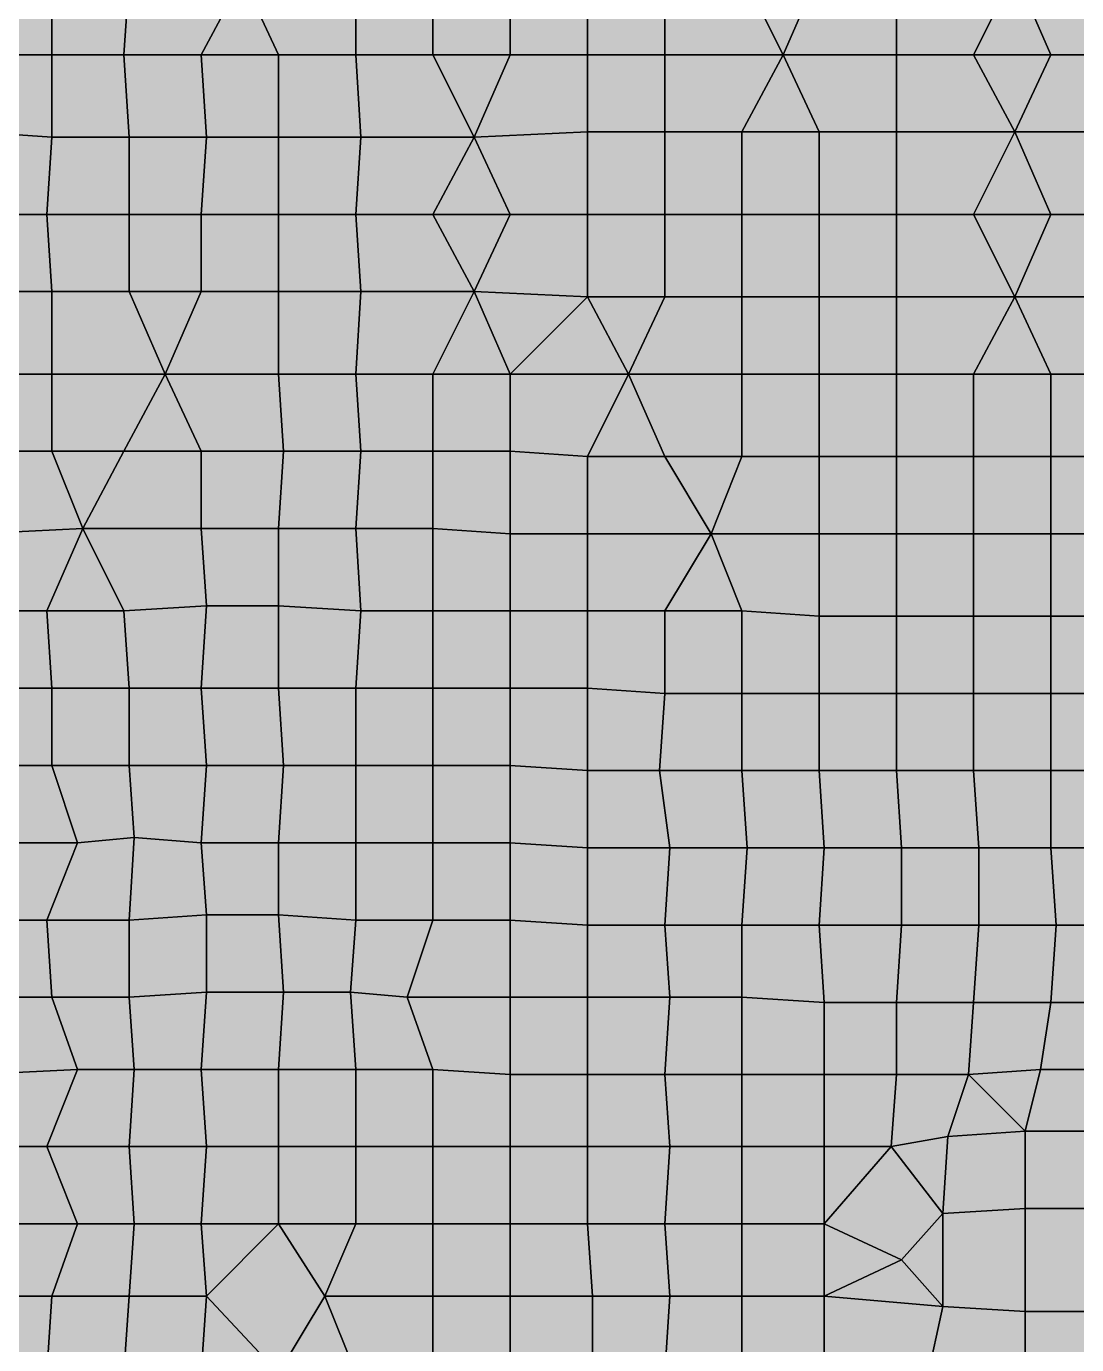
# Model space of a CAD drawing. Header units: metres. Extents: x -7480 to 79269, y -9100 to 45880.
# Drawn here: x 27761 to 31840, y 15911 to 21030 of the extents above; entities that cross this region are included whole.
import ezdxf

# ---------------------------------------------------------------- set-up
doc = ezdxf.new("R2010")
doc.units = ezdxf.units.M
for name, color, linetype in [('COLOR_1', 1, 'Continuous'), ('COLOR_181', 181, 'Continuous'), ('COLOR_3', 3, 'Continuous'), ('COLOR_5', 5, 'Continuous')]:
    doc.layers.add(name, color=color, linetype=linetype)

msp = doc.modelspace()

# ---------------------------------------------------------------- hatches: boundary and pattern name
at = {"layer": 'COLOR_1'}
for points in [[(31440, 18140), (31460, 17840), (31740, 17840), (31740, 18140)], [(31740, 17840), (32040, 17840), (32060, 18140), (31740, 18140)], [(30240, 17540), (30540, 17540), (30560, 17840), (30260, 17840)], [(30840, 17540), (31160, 17540), (31160, 17840), (30860, 17840)], [(31160, 17540), (31460, 17540), (31460, 17840), (31160, 17840)], [(31460, 17540), (31760, 17540), (31740, 17840), (31460, 17840)], [(31740, 17840), (31760, 17540), (32040, 17540), (32040, 17840)], [(30840, 17540), (30860, 17240), (31140, 17240), (31160, 17540)], [(31140, 17240), (31440, 17240), (31460, 17540), (31160, 17540)], [(31440, 17240), (31740, 17240), (31760, 17540), (31460, 17540)], [(30540, 16960), (30860, 16960), (30860, 17240), (30540, 17260)], [(30860, 16960), (31140, 16960), (31140, 17240), (30860, 17240)], [(31140, 16960), (31420, 16960), (31440, 17240), (31140, 17240)], [(31420, 16960), (31700, 16980), (31740, 17240), (31440, 17240)], [(31700, 16980), (31980, 16980), (32040, 17240), (31740, 17240)], [(30860, 16680), (31120, 16680), (31140, 16960), (30860, 16960)], [(31320, 16060), (31640, 16040), (31640, 16440), (31320, 16420)], [(31160, 16240), (31320, 16060), (31320, 16420)], [(30860, 16100), (31320, 16060), (31160, 16240)]]:
    msp.add_hatch(color=256, dxfattribs=at).paths.add_polyline_path(points)
at = {"layer": 'COLOR_181'}
for points in [[(27560, 20920), (27860, 20920), (27860, 21220), (27560, 21220)], [(27860, 20920), (28140, 20920), (28160, 21220), (27860, 21220)], [(28140, 20920), (28440, 20920), (28600, 21220), (28160, 21220)], [(28440, 20920), (28740, 20920), (28600, 21220)], [(28600, 21220), (28740, 20920), (29040, 20920), (29040, 21220)], [(29040, 20920), (29340, 20920), (29340, 21220), (29040, 21220)], [(29340, 20920), (29640, 20920), (29640, 21220), (29340, 21220)], [(29640, 20920), (29940, 20920), (29940, 21220), (29640, 21220)], [(29940, 20920), (30240, 20920), (30240, 21240), (29940, 21220)], [(30240, 20920), (30700, 20920), (30540, 21240), (30240, 21240)], [(30540, 21240), (30700, 20920), (30840, 21240)], [(30700, 20920), (31140, 20920), (31140, 21240), (30840, 21240)], [(31140, 20920), (31440, 20920), (31600, 21240), (31140, 21240)], [(31440, 20920), (31740, 20920), (31600, 21240)], [(31600, 21240), (31740, 20920), (32040, 20920), (32040, 21240)], [(27560, 20620), (27860, 20600), (27860, 20920), (27560, 20920)], [(27860, 20600), (28160, 20600), (28140, 20920), (27860, 20920)], [(28140, 20920), (28160, 20600), (28460, 20600), (28440, 20920)], [(28440, 20920), (28460, 20600), (28740, 20600), (28740, 20920)], [(28740, 20600), (29060, 20600), (29040, 20920), (28740, 20920)], [(29040, 20920), (29060, 20600), (29500, 20600), (29340, 20920)], [(29340, 20920), (29500, 20600), (29640, 20920)], [(29500, 20600), (29940, 20620), (29940, 20920), (29640, 20920)], [(29940, 20620), (30240, 20620), (30240, 20920), (29940, 20920)], [(30240, 20620), (30540, 20620), (30700, 20920), (30240, 20920)], [(30540, 20620), (30840, 20620), (30700, 20920)], [(30700, 20920), (30840, 20620), (31140, 20620), (31140, 20920)], [(31140, 20620), (31600, 20620), (31440, 20920), (31140, 20920)], [(31440, 20920), (31600, 20620), (31740, 20920)], [(31600, 20620), (32040, 20620), (32040, 20920), (31740, 20920)], [(27400, 20300), (27840, 20300), (27860, 20600), (27560, 20620)], [(27840, 20300), (28160, 20300), (28160, 20600), (27860, 20600)], [(28160, 20300), (28440, 20300), (28460, 20600), (28160, 20600)], [(28440, 20300), (28740, 20300), (28740, 20600), (28460, 20600)], [(28740, 20300), (29040, 20300), (29060, 20600), (28740, 20600)], [(29040, 20300), (29340, 20300), (29500, 20600), (29060, 20600)], [(29340, 20300), (29640, 20300), (29500, 20600)], [(29500, 20600), (29640, 20300), (29940, 20300), (29940, 20620)], [(29940, 20300), (30240, 20300), (30240, 20620), (29940, 20620)], [(30240, 20300), (30540, 20300), (30540, 20620), (30240, 20620)], [(30540, 20300), (30840, 20300), (30840, 20620), (30540, 20620)], [(30840, 20300), (31140, 20300), (31140, 20620), (30840, 20620)], [(31140, 20300), (31440, 20300), (31600, 20620), (31140, 20620)], [(31440, 20300), (31740, 20300), (31600, 20620)], [(31600, 20620), (31740, 20300), (32040, 20300), (32040, 20620)], [(27400, 20300), (27560, 20000), (27860, 20000), (27840, 20300)], [(27840, 20300), (27860, 20000), (28160, 20000), (28160, 20300)], [(28160, 20000), (28440, 20000), (28440, 20300), (28160, 20300)], [(28440, 20000), (28740, 20000), (28740, 20300), (28440, 20300)], [(28740, 20000), (29060, 20000), (29040, 20300), (28740, 20300)], [(29040, 20300), (29060, 20000), (29500, 20000), (29340, 20300)], [(29340, 20300), (29500, 20000), (29640, 20300)], [(29500, 20000), (29940, 19980), (29940, 20300), (29640, 20300)], [(29940, 19980), (30240, 19980), (30240, 20300), (29940, 20300)], [(30240, 19980), (30540, 19980), (30540, 20300), (30240, 20300)], [(30540, 19980), (30840, 19980), (30840, 20300), (30540, 20300)], [(30840, 19980), (31140, 19980), (31140, 20300), (30840, 20300)], [(31140, 19980), (31600, 19980), (31440, 20300), (31140, 20300)], [(31440, 20300), (31600, 19980), (31740, 20300)], [(31600, 19980), (32040, 19980), (32040, 20300), (31740, 20300)], [(27560, 19680), (27860, 19680), (27860, 20000), (27560, 20000)], [(27860, 19680), (28300, 19680), (28160, 20000), (27860, 20000)], [(28160, 20000), (28300, 19680), (28440, 20000)], [(28300, 19680), (28740, 19680), (28740, 20000), (28440, 20000)], [(28740, 19680), (29040, 19680), (29060, 20000), (28740, 20000)], [(29040, 19680), (29340, 19680), (29500, 20000), (29060, 20000)], [(29340, 19680), (29640, 19680), (29500, 20000)], [(29500, 20000), (29640, 19680), (29940, 19980)], [(29640, 19680), (30100, 19680), (29940, 19980)], [(29940, 19980), (30100, 19680), (30240, 19980)], [(30100, 19680), (30540, 19680), (30540, 19980), (30240, 19980)], [(30540, 19680), (30840, 19680), (30840, 19980), (30540, 19980)], [(30840, 19680), (31140, 19680), (31140, 19980), (30840, 19980)], [(31140, 19680), (31440, 19680), (31600, 19980), (31140, 19980)], [(31440, 19680), (31740, 19680), (31600, 19980)], [(31600, 19980), (31740, 19680), (32040, 19680), (32040, 19980)], [(27540, 19380), (27860, 19380), (27860, 19680), (27560, 19680)], [(27860, 19380), (28140, 19380), (28300, 19680), (27860, 19680)], [(28140, 19380), (28440, 19380), (28300, 19680)], [(28300, 19680), (28440, 19380), (28760, 19380), (28740, 19680)], [(28740, 19680), (28760, 19380), (29060, 19380), (29040, 19680)], [(29040, 19680), (29060, 19380), (29340, 19380), (29340, 19680)], [(29340, 19380), (29640, 19380), (29640, 19680), (29340, 19680)], [(29640, 19380), (29940, 19360), (30100, 19680), (29640, 19680)], [(29940, 19360), (30240, 19360), (30100, 19680)], [(30100, 19680), (30240, 19360), (30540, 19360), (30540, 19680)], [(30540, 19360), (30840, 19360), (30840, 19680), (30540, 19680)], [(30840, 19360), (31140, 19360), (31140, 19680), (30840, 19680)], [(31140, 19360), (31440, 19360), (31440, 19680), (31140, 19680)], [(31440, 19360), (31740, 19360), (31740, 19680), (31440, 19680)], [(31740, 19360), (32040, 19360), (32040, 19680), (31740, 19680)], [(27540, 19380), (27560, 19060), (27980, 19080), (27860, 19380)], [(27860, 19380), (27980, 19080), (28140, 19380)], [(27980, 19080), (28440, 19080), (28440, 19380), (28140, 19380)], [(28440, 19080), (28740, 19080), (28760, 19380), (28440, 19380)], [(28740, 19080), (29040, 19080), (29060, 19380), (28760, 19380)], [(29040, 19080), (29340, 19080), (29340, 19380), (29060, 19380)], [(29340, 19080), (29640, 19060), (29640, 19380), (29340, 19380)], [(29640, 19060), (29940, 19060), (29940, 19360), (29640, 19380)], [(29940, 19060), (30420, 19060), (30240, 19360), (29940, 19360)], [(30240, 19360), (30420, 19060), (30540, 19360)], [(30420, 19060), (30840, 19060), (30840, 19360), (30540, 19360)], [(30840, 19060), (31140, 19060), (31140, 19360), (30840, 19360)], [(31140, 19060), (31440, 19060), (31440, 19360), (31140, 19360)], [(31440, 19060), (31740, 19060), (31740, 19360), (31440, 19360)], [(31740, 19060), (32040, 19060), (32040, 19360), (31740, 19360)], [(27540, 18760), (27840, 18760), (27980, 19080), (27560, 19060)], [(27840, 18760), (28140, 18760), (27980, 19080)], [(27980, 19080), (28140, 18760), (28460, 18780), (28440, 19080)], [(28440, 19080), (28460, 18780), (28740, 18780), (28740, 19080)], [(28740, 18780), (29060, 18760), (29040, 19080), (28740, 19080)], [(29040, 19080), (29060, 18760), (29340, 18760), (29340, 19080)], [(29340, 18760), (29640, 18760), (29640, 19060), (29340, 19080)], [(29640, 18760), (29940, 18760), (29940, 19060), (29640, 19060)], [(29940, 18760), (30240, 18760), (30420, 19060), (29940, 19060)], [(30240, 18760), (30540, 18760), (30420, 19060)], [(30420, 19060), (30540, 18760), (30840, 18740), (30840, 19060)], [(30840, 18740), (31140, 18740), (31140, 19060), (30840, 19060)], [(31140, 18740), (31440, 18740), (31440, 19060), (31140, 19060)], [(31440, 18740), (31740, 18740), (31740, 19060), (31440, 19060)], [(31740, 18740), (32040, 18740), (32040, 19060), (31740, 19060)], [(27540, 18760), (27560, 18460), (27860, 18460), (27840, 18760)], [(27840, 18760), (27860, 18460), (28160, 18460), (28140, 18760)], [(28140, 18760), (28160, 18460), (28440, 18460), (28460, 18780)], [(28440, 18460), (28740, 18460), (28740, 18780), (28460, 18780)], [(28740, 18460), (29040, 18460), (29060, 18760), (28740, 18780)], [(29040, 18460), (29340, 18460), (29340, 18760), (29060, 18760)], [(29340, 18460), (29640, 18460), (29640, 18760), (29340, 18760)], [(29640, 18460), (29940, 18460), (29940, 18760), (29640, 18760)], [(29940, 18460), (30240, 18440), (30240, 18760), (29940, 18760)], [(30240, 18440), (30540, 18440), (30540, 18760), (30240, 18760)], [(30540, 18440), (30840, 18440), (30840, 18740), (30540, 18760)], [(30840, 18440), (31140, 18440), (31140, 18740), (30840, 18740)], [(31140, 18440), (31440, 18440), (31440, 18740), (31140, 18740)], [(31440, 18440), (31740, 18440), (31740, 18740), (31440, 18740)], [(31740, 18440), (32040, 18440), (32040, 18740), (31740, 18740)], [(27540, 18160), (27860, 18160), (27860, 18460), (27560, 18460)], [(27860, 18160), (28160, 18160), (28160, 18460), (27860, 18460)], [(28160, 18160), (28460, 18160), (28440, 18460), (28160, 18460)], [(28440, 18460), (28460, 18160), (28760, 18160), (28740, 18460)], [(28740, 18460), (28760, 18160), (29040, 18160), (29040, 18460)], [(29040, 18160), (29340, 18160), (29340, 18460), (29040, 18460)], [(29340, 18160), (29640, 18160), (29640, 18460), (29340, 18460)], [(29640, 18160), (29940, 18140), (29940, 18460), (29640, 18460)], [(29940, 18140), (30220, 18140), (30240, 18440), (29940, 18460)], [(30220, 18140), (30540, 18140), (30540, 18440), (30240, 18440)], [(30540, 18140), (30840, 18140), (30840, 18440), (30540, 18440)], [(30840, 18140), (31140, 18140), (31140, 18440), (30840, 18440)], [(31140, 18140), (31440, 18140), (31440, 18440), (31140, 18440)], [(31440, 18140), (31740, 18140), (31740, 18440), (31440, 18440)], [(31740, 18140), (32060, 18140), (32040, 18440), (31740, 18440)], [(27540, 18160), (27560, 17860), (27960, 17860), (27860, 18160)], [(27860, 18160), (27960, 17860), (28180, 17880), (28160, 18160)], [(28160, 18160), (28180, 17880), (28440, 17860), (28460, 18160)], [(28440, 17860), (28740, 17860), (28760, 18160), (28460, 18160)], [(28740, 17860), (29040, 17860), (29040, 18160), (28760, 18160)], [(29040, 17860), (29340, 17860), (29340, 18160), (29040, 18160)], [(29340, 17860), (29640, 17860), (29640, 18160), (29340, 18160)], [(29640, 17860), (29940, 17840), (29940, 18140), (29640, 18160)], [(29940, 17840), (30260, 17840), (30220, 18140), (29940, 18140)], [(30220, 18140), (30260, 17840), (30560, 17840), (30540, 18140)], [(30540, 18140), (30560, 17840), (30860, 17840), (30840, 18140)], [(30840, 18140), (30860, 17840), (31160, 17840), (31140, 18140)], [(31140, 18140), (31160, 17840), (31460, 17840), (31440, 18140)], [(27840, 17560), (28160, 17560), (28180, 17880), (27960, 17860)], [(28160, 17560), (28460, 17580), (28440, 17860), (28180, 17880)], [(27560, 17560), (27840, 17560), (27960, 17860), (27560, 17860)], [(28440, 17860), (28460, 17580), (28740, 17580), (28740, 17860)], [(28740, 17580), (29040, 17560), (29040, 17860), (28740, 17860)], [(29040, 17560), (29340, 17560), (29340, 17860), (29040, 17860)], [(29340, 17560), (29640, 17560), (29640, 17860), (29340, 17860)], [(29640, 17560), (29940, 17540), (29940, 17840), (29640, 17860)], [(29940, 17540), (30240, 17540), (30260, 17840), (29940, 17840)], [(27560, 17260), (27860, 17260), (27840, 17560), (27560, 17560)], [(27840, 17560), (27860, 17260), (28160, 17260), (28160, 17560)], [(28160, 17260), (28460, 17280), (28460, 17580), (28160, 17560)], [(28460, 17280), (28760, 17280), (28740, 17580), (28460, 17580)], [(28740, 17580), (28760, 17280), (29020, 17280), (29040, 17560)], [(29020, 17280), (29240, 17260), (29340, 17560), (29040, 17560)], [(29240, 17260), (29640, 17260), (29640, 17560), (29340, 17560)], [(29640, 17260), (29940, 17260), (29940, 17540), (29640, 17560)], [(29940, 17260), (30260, 17260), (30240, 17540), (29940, 17540)], [(30240, 17540), (30260, 17260), (30540, 17260), (30540, 17540)], [(31740, 17240), (32040, 17240), (32040, 17540), (31760, 17540)], [(27560, 16960), (27960, 16980), (27860, 17260), (27560, 17260)], [(27860, 17260), (27960, 16980), (28180, 16980), (28160, 17260)], [(28160, 17260), (28180, 16980), (28440, 16980), (28460, 17280)], [(28440, 16980), (28740, 16980), (28760, 17280), (28460, 17280)], [(28740, 16980), (29040, 16980), (29020, 17280), (28760, 17280)], [(29020, 17280), (29040, 16980), (29340, 16980), (29240, 17260)], [(29240, 17260), (29340, 16980), (29640, 16960), (29640, 17260)], [(29640, 16960), (29940, 16960), (29940, 17260), (29640, 17260)], [(29940, 16960), (30240, 16960), (30260, 17260), (29940, 17260)], [(30240, 16960), (30540, 16960), (30540, 17260), (30260, 17260)], [(27560, 16680), (27840, 16680), (27960, 16980), (27560, 16960)], [(27840, 16680), (28160, 16680), (28180, 16980), (27960, 16980)], [(28160, 16680), (28460, 16680), (28440, 16980), (28180, 16980)], [(28440, 16980), (28460, 16680), (28740, 16680), (28740, 16980)], [(28740, 16680), (29040, 16680), (29040, 16980), (28740, 16980)], [(29040, 16680), (29340, 16680), (29340, 16980), (29040, 16980)], [(29340, 16680), (29640, 16680), (29640, 16960), (29340, 16980)], [(29640, 16680), (29940, 16680), (29940, 16960), (29640, 16960)], [(29940, 16680), (30260, 16680), (30240, 16960), (29940, 16960)], [(30240, 16960), (30260, 16680), (30540, 16680), (30540, 16960)], [(27560, 16380), (27960, 16380), (27840, 16680), (27560, 16680)], [(27840, 16680), (27960, 16380), (28180, 16380), (28160, 16680)], [(28160, 16680), (28180, 16380), (28440, 16380), (28460, 16680)], [(28440, 16380), (28740, 16380), (28740, 16680), (28460, 16680)], [(28740, 16380), (29040, 16380), (29040, 16680), (28740, 16680)], [(29040, 16380), (29340, 16380), (29340, 16680), (29040, 16680)], [(29340, 16380), (29640, 16380), (29640, 16680), (29340, 16680)], [(29640, 16380), (29940, 16380), (29940, 16680), (29640, 16680)], [(29940, 16380), (30240, 16380), (30260, 16680), (29940, 16680)], [(30240, 16380), (30540, 16380), (30540, 16680), (30260, 16680)], [(31640, 16040), (31920, 16040), (31920, 16440), (31640, 16440)], [(27540, 16100), (27860, 16100), (27960, 16380), (27560, 16380)], [(27860, 16100), (28160, 16100), (28180, 16380), (27960, 16380)], [(28160, 16100), (28460, 16100), (28440, 16380), (28180, 16380)], [(28440, 16380), (28460, 16100), (28740, 16380)], [(28460, 16100), (28740, 15800), (28920, 16100), (28740, 16380)], [(28740, 16380), (28920, 16100), (29040, 16380)], [(28920, 16100), (29340, 16100), (29340, 16380), (29040, 16380)], [(29340, 16100), (29640, 16100), (29640, 16380), (29340, 16380)], [(29640, 16100), (29960, 16100), (29940, 16380), (29640, 16380)], [(29940, 16380), (29960, 16100), (30260, 16100), (30240, 16380)], [(30240, 16380), (30260, 16100), (30540, 16100), (30540, 16380)], [(27540, 15800), (27840, 15800), (27860, 16100), (27540, 16100)], [(27840, 15800), (28140, 15800), (28160, 16100), (27860, 16100)], [(28140, 15800), (28440, 15800), (28460, 16100), (28160, 16100)], [(28440, 15800), (28740, 15800), (28460, 16100)], [(28740, 15800), (29040, 15800), (28920, 16100)], [(28920, 16100), (29040, 15800), (29340, 15800), (29340, 16100)], [(29340, 15800), (29640, 15800), (29640, 16100), (29340, 16100)], [(29640, 15800), (29960, 15800), (29960, 16100), (29640, 16100)], [(29960, 15800), (30240, 15800), (30260, 16100), (29960, 16100)], [(30240, 15800), (30540, 15800), (30540, 16100), (30260, 16100)]]:
    msp.add_hatch(color=256, dxfattribs=at).paths.add_polyline_path(points)
at = {"layer": 'COLOR_3'}
for points in [[(30540, 17540), (30840, 17540), (30860, 17840), (30560, 17840)], [(30540, 17260), (30860, 17240), (30840, 17540), (30540, 17540)], [(30540, 16680), (30860, 16680), (30860, 16960), (30540, 16960)], [(31120, 16680), (31340, 16720), (31420, 16960), (31140, 16960)], [(31340, 16720), (31640, 16740), (31420, 16960)], [(31420, 16960), (31640, 16740), (31700, 16980)], [(31640, 16740), (31920, 16740), (31980, 16980), (31700, 16980)], [(31120, 16680), (31320, 16420), (31340, 16720)], [(30540, 16380), (30860, 16380), (30860, 16680), (30540, 16680)], [(30860, 16380), (31120, 16680), (30860, 16680)], [(30860, 16380), (31160, 16240), (31320, 16420), (31120, 16680)], [(30540, 16100), (30860, 16100), (30860, 16380), (30540, 16380)], [(30860, 16100), (31160, 16240), (30860, 16380)], [(30540, 15800), (30860, 15800), (30860, 16100), (30540, 16100)], [(30860, 15800), (31260, 15780), (31320, 16060), (30860, 16100)]]:
    msp.add_hatch(color=256, dxfattribs=at).paths.add_polyline_path(points)
at = {"layer": 'COLOR_5'}
for points in [[(31320, 16420), (31640, 16440), (31640, 16740), (31340, 16720)], [(31640, 16440), (31920, 16440), (31920, 16740), (31640, 16740)], [(31260, 15780), (31640, 15740), (31640, 16040), (31320, 16060)], [(31640, 15740), (31920, 15740), (31920, 16040), (31640, 16040)]]:
    msp.add_hatch(color=256, dxfattribs=at).paths.add_polyline_path(points)

# ---------------------------------------------------------------- linework, layer by layer
at = {"layer": 'COLOR_1'}
for points in [[(31440, 18140), (31460, 17840), (31740, 17840), (31740, 18140)], [(31740, 17840), (32040, 17840), (32060, 18140), (31740, 18140)], [(30240, 17540), (30540, 17540), (30560, 17840), (30260, 17840)], [(30840, 17540), (31160, 17540), (31160, 17840), (30860, 17840)], [(31160, 17540), (31460, 17540), (31460, 17840), (31160, 17840)], [(31460, 17540), (31760, 17540), (31740, 17840), (31460, 17840)], [(31740, 17840), (31760, 17540), (32040, 17540), (32040, 17840)], [(30840, 17540), (30860, 17240), (31140, 17240), (31160, 17540)], [(31140, 17240), (31440, 17240), (31460, 17540), (31160, 17540)], [(31440, 17240), (31740, 17240), (31760, 17540), (31460, 17540)], [(30540, 16960), (30860, 16960), (30860, 17240), (30540, 17260)], [(30860, 16960), (31140, 16960), (31140, 17240), (30860, 17240)], [(31140, 16960), (31420, 16960), (31440, 17240), (31140, 17240)], [(31420, 16960), (31700, 16980), (31740, 17240), (31440, 17240)], [(31700, 16980), (31980, 16980), (32040, 17240), (31740, 17240)], [(30860, 16680), (31120, 16680), (31140, 16960), (30860, 16960)], [(31320, 16060), (31640, 16040), (31640, 16440), (31320, 16420)], [(31160, 16240), (31320, 16060), (31320, 16420)], [(30860, 16100), (31320, 16060), (31160, 16240)]]:
    msp.add_lwpolyline(points, close=True, dxfattribs=at)
at = {"layer": 'COLOR_181'}
for points in [[(27560, 20920), (27860, 20920), (27860, 21220), (27560, 21220)], [(27860, 20920), (28140, 20920), (28160, 21220), (27860, 21220)], [(28140, 20920), (28440, 20920), (28600, 21220), (28160, 21220)], [(28440, 20920), (28740, 20920), (28600, 21220)], [(28600, 21220), (28740, 20920), (29040, 20920), (29040, 21220)], [(29040, 20920), (29340, 20920), (29340, 21220), (29040, 21220)], [(29340, 20920), (29640, 20920), (29640, 21220), (29340, 21220)], [(29640, 20920), (29940, 20920), (29940, 21220), (29640, 21220)], [(29940, 20920), (30240, 20920), (30240, 21240), (29940, 21220)], [(30240, 20920), (30700, 20920), (30540, 21240), (30240, 21240)], [(30540, 21240), (30700, 20920), (30840, 21240)], [(30700, 20920), (31140, 20920), (31140, 21240), (30840, 21240)], [(31140, 20920), (31440, 20920), (31600, 21240), (31140, 21240)], [(31440, 20920), (31740, 20920), (31600, 21240)], [(31600, 21240), (31740, 20920), (32040, 20920), (32040, 21240)], [(27560, 20620), (27860, 20600), (27860, 20920), (27560, 20920)], [(27860, 20600), (28160, 20600), (28140, 20920), (27860, 20920)], [(28140, 20920), (28160, 20600), (28460, 20600), (28440, 20920)], [(28440, 20920), (28460, 20600), (28740, 20600), (28740, 20920)], [(28740, 20600), (29060, 20600), (29040, 20920), (28740, 20920)], [(29040, 20920), (29060, 20600), (29500, 20600), (29340, 20920)], [(29340, 20920), (29500, 20600), (29640, 20920)], [(29500, 20600), (29940, 20620), (29940, 20920), (29640, 20920)], [(29940, 20620), (30240, 20620), (30240, 20920), (29940, 20920)], [(30240, 20620), (30540, 20620), (30700, 20920), (30240, 20920)], [(30540, 20620), (30840, 20620), (30700, 20920)], [(30700, 20920), (30840, 20620), (31140, 20620), (31140, 20920)], [(31140, 20620), (31600, 20620), (31440, 20920), (31140, 20920)], [(31440, 20920), (31600, 20620), (31740, 20920)], [(31600, 20620), (32040, 20620), (32040, 20920), (31740, 20920)], [(27400, 20300), (27840, 20300), (27860, 20600), (27560, 20620)], [(27840, 20300), (28160, 20300), (28160, 20600), (27860, 20600)], [(28160, 20300), (28440, 20300), (28460, 20600), (28160, 20600)], [(28440, 20300), (28740, 20300), (28740, 20600), (28460, 20600)], [(28740, 20300), (29040, 20300), (29060, 20600), (28740, 20600)], [(29040, 20300), (29340, 20300), (29500, 20600), (29060, 20600)], [(29340, 20300), (29640, 20300), (29500, 20600)], [(29500, 20600), (29640, 20300), (29940, 20300), (29940, 20620)], [(29940, 20300), (30240, 20300), (30240, 20620), (29940, 20620)], [(30240, 20300), (30540, 20300), (30540, 20620), (30240, 20620)], [(30540, 20300), (30840, 20300), (30840, 20620), (30540, 20620)], [(30840, 20300), (31140, 20300), (31140, 20620), (30840, 20620)], [(31140, 20300), (31440, 20300), (31600, 20620), (31140, 20620)], [(31440, 20300), (31740, 20300), (31600, 20620)], [(31600, 20620), (31740, 20300), (32040, 20300), (32040, 20620)], [(27400, 20300), (27560, 20000), (27860, 20000), (27840, 20300)], [(27840, 20300), (27860, 20000), (28160, 20000), (28160, 20300)], [(28160, 20000), (28440, 20000), (28440, 20300), (28160, 20300)], [(28440, 20000), (28740, 20000), (28740, 20300), (28440, 20300)], [(28740, 20000), (29060, 20000), (29040, 20300), (28740, 20300)], [(29040, 20300), (29060, 20000), (29500, 20000), (29340, 20300)], [(29340, 20300), (29500, 20000), (29640, 20300)], [(29500, 20000), (29940, 19980), (29940, 20300), (29640, 20300)], [(29940, 19980), (30240, 19980), (30240, 20300), (29940, 20300)], [(30240, 19980), (30540, 19980), (30540, 20300), (30240, 20300)], [(30540, 19980), (30840, 19980), (30840, 20300), (30540, 20300)], [(30840, 19980), (31140, 19980), (31140, 20300), (30840, 20300)], [(31140, 19980), (31600, 19980), (31440, 20300), (31140, 20300)], [(31440, 20300), (31600, 19980), (31740, 20300)], [(31600, 19980), (32040, 19980), (32040, 20300), (31740, 20300)], [(27560, 19680), (27860, 19680), (27860, 20000), (27560, 20000)], [(27860, 19680), (28300, 19680), (28160, 20000), (27860, 20000)], [(28160, 20000), (28300, 19680), (28440, 20000)], [(28300, 19680), (28740, 19680), (28740, 20000), (28440, 20000)], [(28740, 19680), (29040, 19680), (29060, 20000), (28740, 20000)], [(29040, 19680), (29340, 19680), (29500, 20000), (29060, 20000)], [(29340, 19680), (29640, 19680), (29500, 20000)], [(29500, 20000), (29640, 19680), (29940, 19980)], [(29640, 19680), (30100, 19680), (29940, 19980)], [(29940, 19980), (30100, 19680), (30240, 19980)], [(30100, 19680), (30540, 19680), (30540, 19980), (30240, 19980)], [(30540, 19680), (30840, 19680), (30840, 19980), (30540, 19980)], [(30840, 19680), (31140, 19680), (31140, 19980), (30840, 19980)], [(31140, 19680), (31440, 19680), (31600, 19980), (31140, 19980)], [(31440, 19680), (31740, 19680), (31600, 19980)], [(31600, 19980), (31740, 19680), (32040, 19680), (32040, 19980)], [(27540, 19380), (27860, 19380), (27860, 19680), (27560, 19680)], [(27860, 19380), (28140, 19380), (28300, 19680), (27860, 19680)], [(28140, 19380), (28440, 19380), (28300, 19680)], [(28300, 19680), (28440, 19380), (28760, 19380), (28740, 19680)], [(28740, 19680), (28760, 19380), (29060, 19380), (29040, 19680)], [(29040, 19680), (29060, 19380), (29340, 19380), (29340, 19680)], [(29340, 19380), (29640, 19380), (29640, 19680), (29340, 19680)], [(29640, 19380), (29940, 19360), (30100, 19680), (29640, 19680)], [(29940, 19360), (30240, 19360), (30100, 19680)], [(30100, 19680), (30240, 19360), (30540, 19360), (30540, 19680)], [(30540, 19360), (30840, 19360), (30840, 19680), (30540, 19680)], [(30840, 19360), (31140, 19360), (31140, 19680), (30840, 19680)], [(31140, 19360), (31440, 19360), (31440, 19680), (31140, 19680)], [(31440, 19360), (31740, 19360), (31740, 19680), (31440, 19680)], [(31740, 19360), (32040, 19360), (32040, 19680), (31740, 19680)], [(27540, 19380), (27560, 19060), (27980, 19080), (27860, 19380)], [(27860, 19380), (27980, 19080), (28140, 19380)], [(27980, 19080), (28440, 19080), (28440, 19380), (28140, 19380)], [(28440, 19080), (28740, 19080), (28760, 19380), (28440, 19380)], [(28740, 19080), (29040, 19080), (29060, 19380), (28760, 19380)], [(29040, 19080), (29340, 19080), (29340, 19380), (29060, 19380)], [(29340, 19080), (29640, 19060), (29640, 19380), (29340, 19380)], [(29640, 19060), (29940, 19060), (29940, 19360), (29640, 19380)], [(29940, 19060), (30420, 19060), (30240, 19360), (29940, 19360)], [(30240, 19360), (30420, 19060), (30540, 19360)], [(30420, 19060), (30840, 19060), (30840, 19360), (30540, 19360)], [(30840, 19060), (31140, 19060), (31140, 19360), (30840, 19360)], [(31140, 19060), (31440, 19060), (31440, 19360), (31140, 19360)], [(31440, 19060), (31740, 19060), (31740, 19360), (31440, 19360)], [(31740, 19060), (32040, 19060), (32040, 19360), (31740, 19360)], [(27540, 18760), (27840, 18760), (27980, 19080), (27560, 19060)], [(27840, 18760), (28140, 18760), (27980, 19080)], [(27980, 19080), (28140, 18760), (28460, 18780), (28440, 19080)], [(28440, 19080), (28460, 18780), (28740, 18780), (28740, 19080)], [(28740, 18780), (29060, 18760), (29040, 19080), (28740, 19080)], [(29040, 19080), (29060, 18760), (29340, 18760), (29340, 19080)], [(29340, 18760), (29640, 18760), (29640, 19060), (29340, 19080)], [(29640, 18760), (29940, 18760), (29940, 19060), (29640, 19060)], [(29940, 18760), (30240, 18760), (30420, 19060), (29940, 19060)], [(30240, 18760), (30540, 18760), (30420, 19060)], [(30420, 19060), (30540, 18760), (30840, 18740), (30840, 19060)], [(30840, 18740), (31140, 18740), (31140, 19060), (30840, 19060)], [(31140, 18740), (31440, 18740), (31440, 19060), (31140, 19060)], [(31440, 18740), (31740, 18740), (31740, 19060), (31440, 19060)], [(31740, 18740), (32040, 18740), (32040, 19060), (31740, 19060)], [(27540, 18760), (27560, 18460), (27860, 18460), (27840, 18760)], [(27840, 18760), (27860, 18460), (28160, 18460), (28140, 18760)], [(28140, 18760), (28160, 18460), (28440, 18460), (28460, 18780)], [(28440, 18460), (28740, 18460), (28740, 18780), (28460, 18780)], [(28740, 18460), (29040, 18460), (29060, 18760), (28740, 18780)], [(29040, 18460), (29340, 18460), (29340, 18760), (29060, 18760)], [(29340, 18460), (29640, 18460), (29640, 18760), (29340, 18760)], [(29640, 18460), (29940, 18460), (29940, 18760), (29640, 18760)], [(29940, 18460), (30240, 18440), (30240, 18760), (29940, 18760)], [(30240, 18440), (30540, 18440), (30540, 18760), (30240, 18760)], [(30540, 18440), (30840, 18440), (30840, 18740), (30540, 18760)], [(30840, 18440), (31140, 18440), (31140, 18740), (30840, 18740)], [(31140, 18440), (31440, 18440), (31440, 18740), (31140, 18740)], [(31440, 18440), (31740, 18440), (31740, 18740), (31440, 18740)], [(31740, 18440), (32040, 18440), (32040, 18740), (31740, 18740)], [(27540, 18160), (27860, 18160), (27860, 18460), (27560, 18460)], [(27860, 18160), (28160, 18160), (28160, 18460), (27860, 18460)], [(28160, 18160), (28460, 18160), (28440, 18460), (28160, 18460)], [(28440, 18460), (28460, 18160), (28760, 18160), (28740, 18460)], [(28740, 18460), (28760, 18160), (29040, 18160), (29040, 18460)], [(29040, 18160), (29340, 18160), (29340, 18460), (29040, 18460)], [(29340, 18160), (29640, 18160), (29640, 18460), (29340, 18460)], [(29640, 18160), (29940, 18140), (29940, 18460), (29640, 18460)], [(29940, 18140), (30220, 18140), (30240, 18440), (29940, 18460)], [(30220, 18140), (30540, 18140), (30540, 18440), (30240, 18440)], [(30540, 18140), (30840, 18140), (30840, 18440), (30540, 18440)], [(30840, 18140), (31140, 18140), (31140, 18440), (30840, 18440)], [(31140, 18140), (31440, 18140), (31440, 18440), (31140, 18440)], [(31440, 18140), (31740, 18140), (31740, 18440), (31440, 18440)], [(31740, 18140), (32060, 18140), (32040, 18440), (31740, 18440)], [(27540, 18160), (27560, 17860), (27960, 17860), (27860, 18160)], [(27860, 18160), (27960, 17860), (28180, 17880), (28160, 18160)], [(28160, 18160), (28180, 17880), (28440, 17860), (28460, 18160)], [(28440, 17860), (28740, 17860), (28760, 18160), (28460, 18160)], [(28740, 17860), (29040, 17860), (29040, 18160), (28760, 18160)], [(29040, 17860), (29340, 17860), (29340, 18160), (29040, 18160)], [(29340, 17860), (29640, 17860), (29640, 18160), (29340, 18160)], [(29640, 17860), (29940, 17840), (29940, 18140), (29640, 18160)], [(29940, 17840), (30260, 17840), (30220, 18140), (29940, 18140)], [(30220, 18140), (30260, 17840), (30560, 17840), (30540, 18140)], [(30540, 18140), (30560, 17840), (30860, 17840), (30840, 18140)], [(30840, 18140), (30860, 17840), (31160, 17840), (31140, 18140)], [(31140, 18140), (31160, 17840), (31460, 17840), (31440, 18140)], [(27840, 17560), (28160, 17560), (28180, 17880), (27960, 17860)], [(28160, 17560), (28460, 17580), (28440, 17860), (28180, 17880)], [(27560, 17560), (27840, 17560), (27960, 17860), (27560, 17860)], [(28440, 17860), (28460, 17580), (28740, 17580), (28740, 17860)], [(28740, 17580), (29040, 17560), (29040, 17860), (28740, 17860)], [(29040, 17560), (29340, 17560), (29340, 17860), (29040, 17860)], [(29340, 17560), (29640, 17560), (29640, 17860), (29340, 17860)], [(29640, 17560), (29940, 17540), (29940, 17840), (29640, 17860)], [(29940, 17540), (30240, 17540), (30260, 17840), (29940, 17840)], [(27560, 17260), (27860, 17260), (27840, 17560), (27560, 17560)], [(27840, 17560), (27860, 17260), (28160, 17260), (28160, 17560)], [(28160, 17260), (28460, 17280), (28460, 17580), (28160, 17560)], [(28460, 17280), (28760, 17280), (28740, 17580), (28460, 17580)], [(28740, 17580), (28760, 17280), (29020, 17280), (29040, 17560)], [(29020, 17280), (29240, 17260), (29340, 17560), (29040, 17560)], [(29240, 17260), (29640, 17260), (29640, 17560), (29340, 17560)], [(29640, 17260), (29940, 17260), (29940, 17540), (29640, 17560)], [(29940, 17260), (30260, 17260), (30240, 17540), (29940, 17540)], [(30240, 17540), (30260, 17260), (30540, 17260), (30540, 17540)], [(31740, 17240), (32040, 17240), (32040, 17540), (31760, 17540)], [(27560, 16960), (27960, 16980), (27860, 17260), (27560, 17260)], [(27860, 17260), (27960, 16980), (28180, 16980), (28160, 17260)], [(28160, 17260), (28180, 16980), (28440, 16980), (28460, 17280)], [(28440, 16980), (28740, 16980), (28760, 17280), (28460, 17280)], [(28740, 16980), (29040, 16980), (29020, 17280), (28760, 17280)], [(29020, 17280), (29040, 16980), (29340, 16980), (29240, 17260)], [(29240, 17260), (29340, 16980), (29640, 16960), (29640, 17260)], [(29640, 16960), (29940, 16960), (29940, 17260), (29640, 17260)], [(29940, 16960), (30240, 16960), (30260, 17260), (29940, 17260)], [(30240, 16960), (30540, 16960), (30540, 17260), (30260, 17260)], [(27560, 16680), (27840, 16680), (27960, 16980), (27560, 16960)], [(27840, 16680), (28160, 16680), (28180, 16980), (27960, 16980)], [(28160, 16680), (28460, 16680), (28440, 16980), (28180, 16980)], [(28440, 16980), (28460, 16680), (28740, 16680), (28740, 16980)], [(28740, 16680), (29040, 16680), (29040, 16980), (28740, 16980)], [(29040, 16680), (29340, 16680), (29340, 16980), (29040, 16980)], [(29340, 16680), (29640, 16680), (29640, 16960), (29340, 16980)], [(29640, 16680), (29940, 16680), (29940, 16960), (29640, 16960)], [(29940, 16680), (30260, 16680), (30240, 16960), (29940, 16960)], [(30240, 16960), (30260, 16680), (30540, 16680), (30540, 16960)], [(27560, 16380), (27960, 16380), (27840, 16680), (27560, 16680)], [(27840, 16680), (27960, 16380), (28180, 16380), (28160, 16680)], [(28160, 16680), (28180, 16380), (28440, 16380), (28460, 16680)], [(28440, 16380), (28740, 16380), (28740, 16680), (28460, 16680)], [(28740, 16380), (29040, 16380), (29040, 16680), (28740, 16680)], [(29040, 16380), (29340, 16380), (29340, 16680), (29040, 16680)], [(29340, 16380), (29640, 16380), (29640, 16680), (29340, 16680)], [(29640, 16380), (29940, 16380), (29940, 16680), (29640, 16680)], [(29940, 16380), (30240, 16380), (30260, 16680), (29940, 16680)], [(30240, 16380), (30540, 16380), (30540, 16680), (30260, 16680)], [(31640, 16040), (31920, 16040), (31920, 16440), (31640, 16440)], [(27540, 16100), (27860, 16100), (27960, 16380), (27560, 16380)], [(27860, 16100), (28160, 16100), (28180, 16380), (27960, 16380)], [(28160, 16100), (28460, 16100), (28440, 16380), (28180, 16380)], [(28440, 16380), (28460, 16100), (28740, 16380)], [(28460, 16100), (28740, 15800), (28920, 16100), (28740, 16380)], [(28740, 16380), (28920, 16100), (29040, 16380)], [(28920, 16100), (29340, 16100), (29340, 16380), (29040, 16380)], [(29340, 16100), (29640, 16100), (29640, 16380), (29340, 16380)], [(29640, 16100), (29960, 16100), (29940, 16380), (29640, 16380)], [(29940, 16380), (29960, 16100), (30260, 16100), (30240, 16380)], [(30240, 16380), (30260, 16100), (30540, 16100), (30540, 16380)], [(27540, 15800), (27840, 15800), (27860, 16100), (27540, 16100)], [(27840, 15800), (28140, 15800), (28160, 16100), (27860, 16100)], [(28140, 15800), (28440, 15800), (28460, 16100), (28160, 16100)], [(28440, 15800), (28740, 15800), (28460, 16100)], [(28740, 15800), (29040, 15800), (28920, 16100)], [(28920, 16100), (29040, 15800), (29340, 15800), (29340, 16100)], [(29340, 15800), (29640, 15800), (29640, 16100), (29340, 16100)], [(29640, 15800), (29960, 15800), (29960, 16100), (29640, 16100)], [(29960, 15800), (30240, 15800), (30260, 16100), (29960, 16100)], [(30240, 15800), (30540, 15800), (30540, 16100), (30260, 16100)]]:
    msp.add_lwpolyline(points, close=True, dxfattribs=at)
at = {"layer": 'COLOR_3'}
for points in [[(30540, 17540), (30840, 17540), (30860, 17840), (30560, 17840)], [(30540, 17260), (30860, 17240), (30840, 17540), (30540, 17540)], [(30540, 16680), (30860, 16680), (30860, 16960), (30540, 16960)], [(31120, 16680), (31340, 16720), (31420, 16960), (31140, 16960)], [(31340, 16720), (31640, 16740), (31420, 16960)], [(31420, 16960), (31640, 16740), (31700, 16980)], [(31640, 16740), (31920, 16740), (31980, 16980), (31700, 16980)], [(31120, 16680), (31320, 16420), (31340, 16720)], [(30540, 16380), (30860, 16380), (30860, 16680), (30540, 16680)], [(30860, 16380), (31120, 16680), (30860, 16680)], [(30860, 16380), (31160, 16240), (31320, 16420), (31120, 16680)], [(30540, 16100), (30860, 16100), (30860, 16380), (30540, 16380)], [(30860, 16100), (31160, 16240), (30860, 16380)], [(30540, 15800), (30860, 15800), (30860, 16100), (30540, 16100)], [(30860, 15800), (31260, 15780), (31320, 16060), (30860, 16100)]]:
    msp.add_lwpolyline(points, close=True, dxfattribs=at)
at = {"layer": 'COLOR_5'}
for points in [[(31320, 16420), (31640, 16440), (31640, 16740), (31340, 16720)], [(31640, 16440), (31920, 16440), (31920, 16740), (31640, 16740)], [(31260, 15780), (31640, 15740), (31640, 16040), (31320, 16060)], [(31640, 15740), (31920, 15740), (31920, 16040), (31640, 16040)]]:
    msp.add_lwpolyline(points, close=True, dxfattribs=at)

doc.saveas('drawing.dxf')
